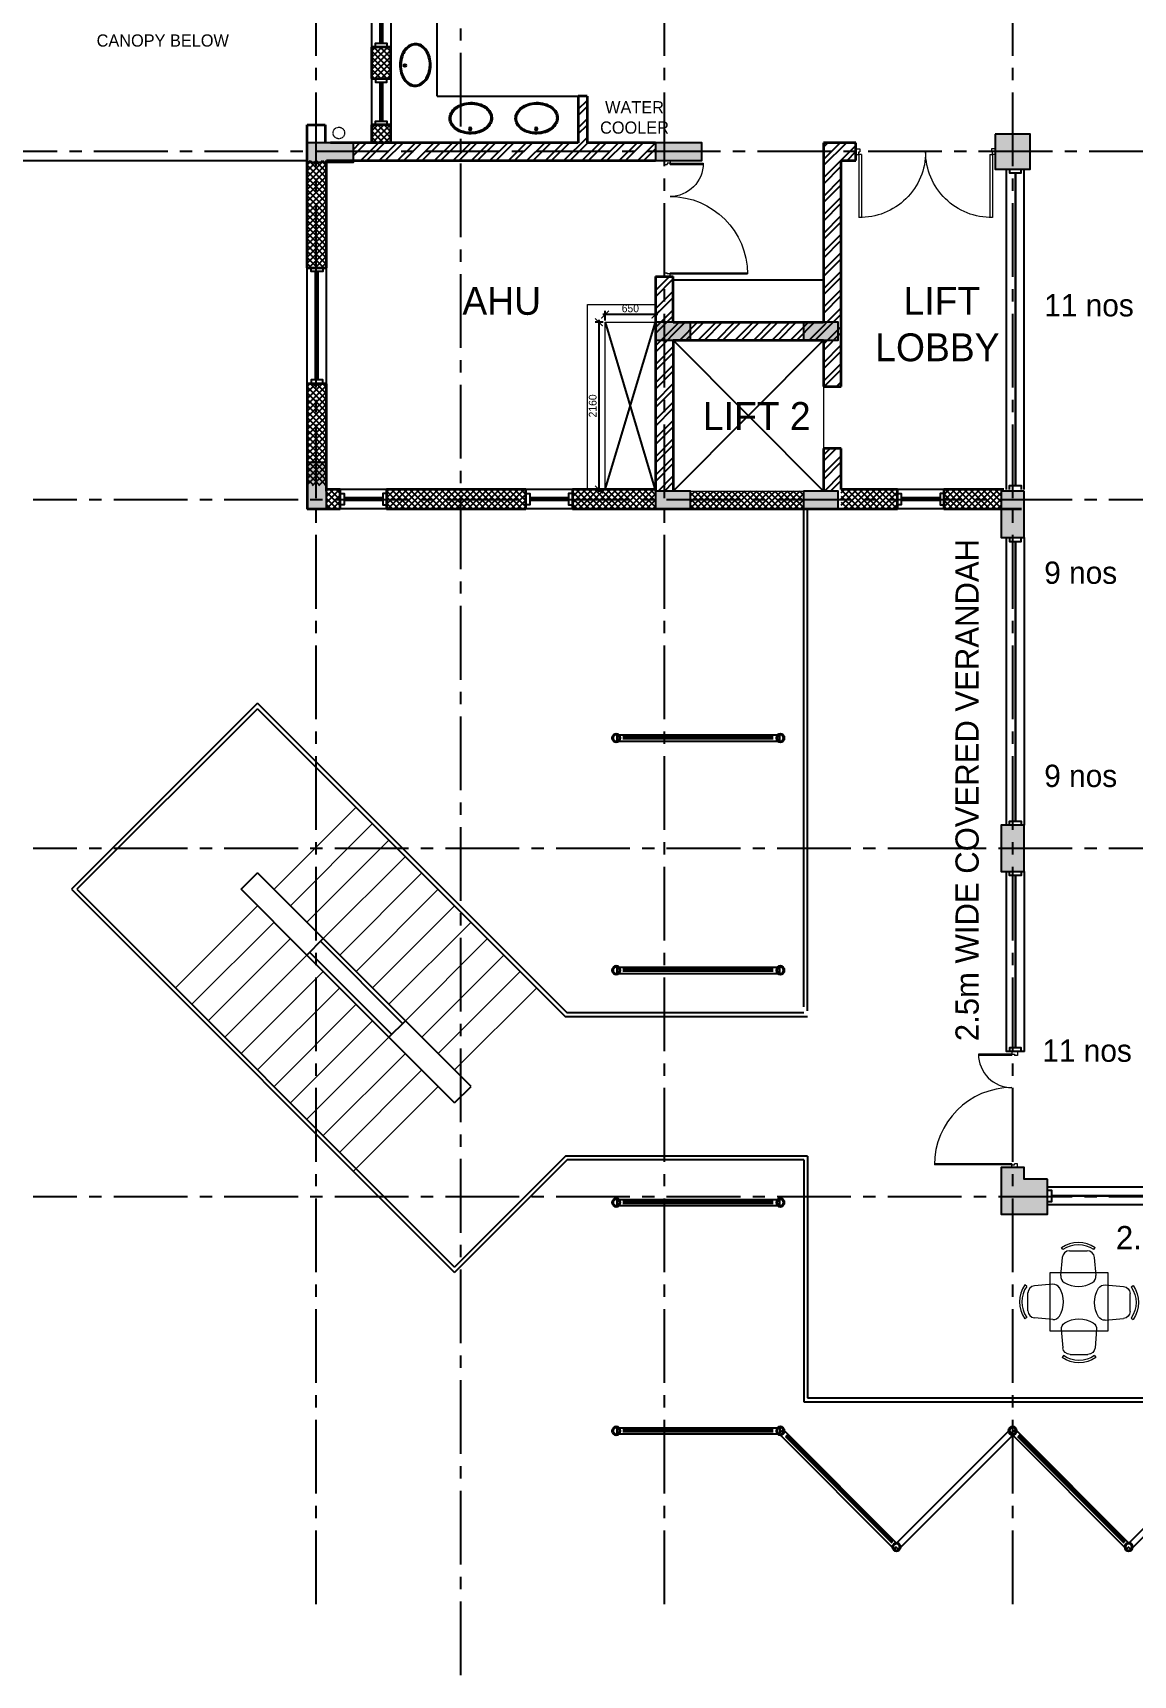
# Model space of a CAD drawing. Header units: millimetres. Extents: x -276609 to 1081398, y -453808 to 472098.
# Drawn here: x 1014191 to 1028407, y -86611 to -65396 of the extents above; entities that cross this region are included whole.
import ezdxf

# ---------------------------------------------------------------- set-up
doc = ezdxf.new("R2010")
doc.units = ezdxf.units.MM
doc.header["$MEASUREMENT"] = 0
doc.linetypes.add('ACAD_ISO10W100', pattern=[18, 12, -3, 0, -3])
doc.linetypes.add('CENTER2', pattern=[28.575, 19.05, -3.175, 3.175, -3.175])
for name, color, linetype in [('A-Anno Tags', 6, 'Continuous'), ('A-Elevation', 4, 'Continuous'), ('A-Railing', 4, 'Continuous'), ('A-Sanitory', 181, 'Continuous'), ('A-Wall Patt', 8, 'Continuous'), ('A-Window', 4, 'Continuous'), ('AREA', 7, 'Continuous'), ('S-Conc Patt', 9, 'Continuous'), ('SHADING COLUMNS', 210, 'Continuous'), ('text', 252, 'Continuous')]:
    doc.layers.add(name, color=color, linetype=linetype)
doc.layers.add('A-Anno-Grid Lines', color=7, linetype='Continuous', true_color=0xbbc3bd)
for name, color, linetype, lineweight in [('A-Detail Lines', 241, 'Continuous', 25), ('A-DETL-LLIN', 3, 'Continuous', 9), ('A-Door', 4, 'Continuous', 9), ('A-Wall Sec', 1, 'Continuous', 20), ('A-WIN', 5, 'Continuous', 25), ('PLUMBING', 3, 'ACAD_ISO10W100', 18), ('S-Concrete', 40, 'Continuous', 25), ('SHADE SCREEN', 171, 'Continuous', 15), ('STAIR', 3, 'Continuous', 9)]:
    doc.layers.add(name, color=color, linetype=linetype, lineweight=lineweight)
doc.layers.add('I-Furniture', color=7, linetype='Continuous', lineweight=20, true_color=0xb35900)
doc.styles.get("Standard").update_dxf_attribs({"font": ''})
doc.styles.get('Standard').set_extended_font_data('Gill Sans MT')
doc.dimstyles.new('IIITD_WD_M @ 100', dxfattribs={"dimscale": 100, "dimtxt": 1, "dimasz": 1, "dimexe": 0.5, "dimexo": 0.25, "dimgap": 0.3, "dimtad": 1, "dimdec": 0, "dimrnd": 1, "dimzin": 0, "dimdsep": 46, "dimtxsty": 'Standard', "dimblk": 'ARCHTICK', "dimcen": 0.2, "dimdle": 0.3, "dimclrd": 256, "dimclre": 256, "dimclrt": 256, "dimadec": 0, "dimazin": 0, "dimtfac": 1, "dimtdec": 0, "dimtofl": 0, "dimtmove": 0, "dimatfit": 0, "dimfxl": 0.5, "dimfxlon": 1, "dimtolj": 1, "dimtzin": 0, "dimlwd": -1, "dimlwe": -1, "dimarcsym": 0})
pattern_1 = [(45, (546045.06, -148998), (-119.32427, 119.32427), []), (45, (546124.6, -148998), (-119.32427, 119.32427), [])]
pattern_2 = [(45, (546045.055, -148998), (-39.7747564, 39.7747564), []), (135, (546045.055, -148998), (-39.7747564, -39.7747564), [])]

# ---------------------------------------------------------------- blocks, each defined once
blk = doc.blocks.new('Round Bar - 3_-44-4 First Floor Lvl')
at = {"layer": 'A-WIN'}
for p, q in [((-1035, -37), (-1035, 25)), ((1026, 38), (-1023, 38)), ((1026, 38), (-1023, 38)), ((1027, 38), (1026, 38)), ((1027, 38), (1026, 38)), ((1064, 38), (1038, 38)), ((1064, 38), (1038, 38)), ((1064, 38), (1064, -3)), ((-1027, -38), (-1026, -38)), ((-1027, -38), (-1026, -38)), ((-1026, -38), (1023, -38)), ((-1026, -38), (1023, -38))]:
    blk.add_line(p, q, dxfattribs=at)
blk = doc.blocks.new('Round Bar - 3_-159-4 First Floor Lvl')
at = {"layer": 'A-WIN'}
for p, q in [((-1051, -27), (-1051, 38)), ((-1038, 38), (-1051, 38)), ((-1038, 38), (-1051, 38)), ((-1026, 38), (-1027, 38)), ((-1026, 38), (-1027, 38)), ((1023, 38), (-1026, 38)), ((1023, 38), (-1026, 38)), ((1057, 1), (1057, -38)), ((-1023, -38), (1026, -38)), ((-1023, -38), (1026, -38)), ((1026, -38), (1027, -38)), ((1026, -38), (1027, -38)), ((1038, -38), (1057, -38)), ((1038, -38), (1057, -38))]:
    blk.add_line(p, q, dxfattribs=at)
blk = doc.blocks.new('Round Bar - 3_-172-4 First Floor Lvl')
at = {"layer": 'A-WIN'}
for p, q in [((-1051, -24), (-1051, 38)), ((-1038, 38), (-1051, 38)), ((-1038, 38), (-1051, 38)), ((-1025, 38), (-1026, 38)), ((-1025, 38), (-1026, 38)), ((1023, 38), (-1025, 38)), ((1023, 38), (-1025, 38)), ((1057, 1), (1057, -38)), ((-1045, -38), (-1038, -38)), ((-1045, -38), (-1038, -38)), ((-1027, -38), (-1026, -38)), ((-1027, -38), (-1026, -38)), ((-1026, -38), (1026, -38)), ((-1026, -38), (1026, -38)), ((1026, -38), (1027, -38)), ((1026, -38), (1027, -38)), ((1038, -38), (1057, -38)), ((1038, -38), (1057, -38))]:
    blk.add_line(p, q, dxfattribs=at)
blk = doc.blocks.new('Round Bar - 3_-170-4 First Floor Lvl')
at = {"layer": 'A-WIN'}
for p, q in [((-1051, 38), (-1051, -38)), ((-1038, 38), (-1051, 38)), ((-1038, 38), (-1051, 38)), ((-1026, 38), (-1028, 38)), ((-1026, 38), (-1028, 38)), ((1026, 38), (-1026, 38)), ((1026, 38), (-1026, 38)), ((1027, 38), (1026, 38)), ((1027, 38), (1026, 38)), ((1057, 38), (1038, 38)), ((1057, 38), (1038, 38)), ((1057, -38), (1057, 38)), ((-1051, -38), (-1038, -38)), ((-1051, -38), (-1038, -38)), ((-1027, -38), (-1026, -38)), ((-1027, -38), (-1026, -38)), ((-1026, -38), (1026, -38)), ((-1026, -38), (1026, -38)), ((1026, -38), (1028, -38)), ((1026, -38), (1028, -38)), ((1038, -38), (1057, -38)), ((1038, -38), (1057, -38))]:
    blk.add_line(p, q, dxfattribs=at)
blk = doc.blocks.new('Round Bar - 3_-167-4 First Floor Lvl')
at = {"layer": 'A-WIN'}
for p, q in [((-1051, -38), (-1051, 24)), ((-1038, 38), (-1044, 38)), ((-1038, 38), (-1044, 38)), ((1026, 38), (-1026, 38)), ((-1026, 38), (-1026, 38)), ((-1026, 38), (-1026, 38)), ((-1026, 38), (-1026, 38)), ((1026, 38), (-1026, 38)), ((-1026, 38), (-1026, 38)), ((1027, 38), (1026, 38)), ((1027, 38), (1026, 38)), ((1057, 38), (1038, 38)), ((1057, 38), (1038, 38)), ((1057, -38), (1057, 38)), ((-1051, -38), (-1038, -38)), ((-1051, -38), (-1038, -38)), ((-1026, -38), (-1026, -38)), ((-1026, -38), (-1026, -38)), ((-1026, -38), (1026, -38)), ((-1026, -38), (1026, -38)), ((-1026, -38), (-1026, -38)), ((-1026, -38), (-1026, -38)), ((1026, -38), (1028, -38)), ((1026, -38), (1028, -38)), ((1038, -38), (1057, -38)), ((1038, -38), (1057, -38))]:
    blk.add_line(p, q, dxfattribs=at)
blk = doc.blocks.new('basin2')
for points in [[(278, -206, 0.12976), (261, -133, 0.106426), (201, -63, 0.084431), (116, -18, 0.073534), (7, 0, 0.073534), (-102, -14, 0.084431), (-188, -55, 0.106426), (-251, -122, 0.12976), (-272, -195, 0.12976), (-254, -269, 0.106426), (-194, -339, 0.084431), (-109, -383, 0.073534), (-1, -402, 0.073534), (108, -388, 0.084431), (195, -347, 0.106426), (258, -279, 0.12976)], [(263, -201, 0.119977), (247, -140, 0.106426), (192, -75, 0.084431), (111, -33, 0.073534), (7, -15, 0.073534), (-97, -28, 0.084431), (-180, -67, 0.106426), (-238, -130, 0.12976), (-257, -196, 0.009633), (-257, -201, 0.119977), (-240, -262, 0.106426), (-185, -327, 0.084431), (-104, -369, 0.073534), (0, -387, 0.073534), (104, -373, 0.084431), (187, -334, 0.106426), (245, -272, 0.12976), (263, -206, 0.009633)]]:
    blk.add_lwpolyline(points, format="xyb", close=True)
for radius in [17.8, 12.2]:
    blk.add_circle((-4, -64), radius)
blk = doc.blocks.new('grd din')
at = {"layer": 'A-Anno-Grid Lines', "linetype": 'CENTER2', "ltscale": 50}
for p, q in [((484314, 133526), (484314, 180371)), ((475314, 133526), (475314, 179267)), ((477184, 132609), (477184, 179317)), ((479814, 133526), (479814, 179267)), ((520545, 152289), (470258, 152289)), ((516514, 147789), (471659, 147789)), ((516514, 143289), (471659, 143289)), ((516514, 138789), (471659, 138789))]:
    blk.add_line(p, q, dxfattribs=at)
blk = doc.blocks.new('Big Door Garbage')
at = {"layer": 'A-Door', "color": 5, "lineweight": 18}
for p, q in [((-12550, 128778), (-12500, 128778)), ((-12550, 128703), (-12550, 128778)), ((-12500, 128778), (-12500, 128738)), ((-11100, 128778), (-11100, 128738)), ((-11050, 128778), (-11100, 128778)), ((-11050, 128703), (-11050, 128778)), ((-12550, 128703), (-12515, 128703)), ((-12515, 128738), (-12500, 128738)), ((-12515, 128703), (-12515, 128738)), ((-12515, 128703), (-12515, 128273)), ((-12499, 128703), (-12515, 128703)), ((-12499, 128703), (-12499, 128273)), ((-11101, 128703), (-11101, 127703)), ((-11101, 128703), (-11085, 128703)), ((-11085, 128738), (-11100, 128738)), ((-11085, 128703), (-11085, 128738)), ((-11050, 128703), (-11085, 128703)), ((-11085, 128703), (-11085, 127703))]:
    blk.add_line(p, q, dxfattribs=at)
at = {"layer": 'A-Door', "lineweight": 18}
for centre, radius, start, end in [((-12515, 128703), 430, 270, 0), ((-11085, 128703), 1000, 180, 270)]:
    blk.add_arc(centre, radius, start, end, dxfattribs=at)
blk = doc.blocks.new('w8')
at = {"layer": 'A-Window', "color": 2, "lineweight": 30}
blk.add_line((484324, 139289), (484324, 142939), dxfattribs=at)
at = {"layer": 'A-Window'}
for points in [[(484209, 139239), (484209, 142989)], [(484399, 142989), (484399, 142939), (484249, 142939), (484249, 142989)], [(484439, 139239), (484439, 142989)], [(484399, 139239), (484399, 139289), (484249, 139289), (484249, 139239)]]:
    blk.add_lwpolyline(points, dxfattribs=at)
blk = doc.blocks.new('din d7')
at = {"layer": 'A-Door', "color": 5, "lineweight": 18}
for p, q in [((486934, 174520), (486934, 175332)), ((486969, 174518), (486969, 175332)), ((488629, 174518), (488629, 175332)), ((488664, 174518), (488664, 175332)), ((486899, 174518), (486934, 174518)), ((486899, 174518), (486899, 174443)), ((486899, 174443), (486949, 174443)), ((486934, 174518), (486934, 174483)), ((486969, 174518), (486934, 174518)), ((486934, 174483), (486949, 174483)), ((486949, 174443), (486949, 174483)), ((488629, 174518), (488664, 174518)), ((488664, 174483), (488649, 174483)), ((488649, 174443), (488649, 174483)), ((488699, 174443), (488649, 174443)), ((488664, 174518), (488664, 174483)), ((488699, 174518), (488664, 174518)), ((488699, 174518), (488699, 174443))]:
    blk.add_line(p, q, dxfattribs=at)
at = {"layer": 'A-Door', "lineweight": 18}
for centre, start, end in [((486950, 174483), 359.9841, 91.0727), ((488648, 174483), 88.9273, 180.0159)]:
    blk.add_arc(centre, 849, start, end, dxfattribs=at)
blk = doc.blocks.new('din v1')
at = {"layer": 'A-Window', "color": 2, "lineweight": 60}
blk.add_line((474051, 158052), (474051, 157552), dxfattribs=at)
at = {"layer": 'A-Window'}
for points in [[(473926, 158102), (473926, 157502)], [(473976, 158102), (473976, 158052), (474126, 158052), (474126, 158102)], [(474176, 158102), (474176, 157502)], [(473976, 157502), (473976, 157552), (474126, 157552), (474126, 157502)]]:
    blk.add_lwpolyline(points, dxfattribs=at)
blk = doc.blocks.new('din w3')
at = {"layer": 'A-Window', "color": 2, "lineweight": 60}
blk.add_line((477594, 164984), (477594, 166384), dxfattribs=at)
at = {"layer": 'A-Window'}
for points in [[(477469, 164934), (477469, 166434)], [(477669, 166434), (477669, 166384), (477519, 166384), (477519, 166434)], [(477719, 164934), (477719, 166434)], [(477669, 164934), (477669, 164984), (477519, 164984), (477519, 164934)]]:
    blk.add_lwpolyline(points, dxfattribs=at)
blk = doc.blocks.new('ergrthyjty')
at = {"layer": 'S-Conc Patt'}
for points in [[(471691, 82183), (471691, 81933), (472291, 81933), (472291, 82183)], [(476191, 82183), (476191, 81953), (476791, 81953), (476791, 82183)], [(480581, 82293), (480581, 81843), (481031, 81843), (481031, 82293)], [(476191, 79863), (476191, 79633), (476641, 79633), (476641, 79863)], [(478101, 79863), (478101, 79633), (478551, 79633), (478551, 79863)], [(471941, 78053), (471691, 78053), (471691, 77453), (471941, 77453)], [(476191, 77683), (476191, 77453), (476641, 77453), (476641, 77683)], [(478101, 77683), (478101, 77453), (478551, 77453), (478551, 77683)], [(480956, 77683), (480656, 77683), (480656, 77083), (480956, 77083)], [(480956, 73368), (480656, 73368), (480656, 72768), (480956, 72768)], [(480656, 68343), (481256, 68343), (481256, 68793), (480956, 68793), (480956, 68943), (480656, 68943)]]:
    blk.add_hatch(color=8, dxfattribs=at).paths.add_polyline_path(points)
at = {"layer": 'S-Concrete'}
for points in [[(471691, 82183), (471691, 81933), (472291, 81933), (472291, 82183)], [(476191, 82183), (476191, 81953), (476791, 81953), (476791, 82183)], [(480581, 82293), (480581, 81843), (481031, 81843), (481031, 82293)], [(476191, 79863), (476191, 79633), (476641, 79633), (476641, 79863)], [(478101, 79863), (478101, 79633), (478551, 79633), (478551, 79863)], [(471941, 78053), (471691, 78053), (471691, 77453), (471941, 77453)], [(476191, 77683), (476191, 77453), (476641, 77453), (476641, 77683)], [(478101, 77683), (478101, 77453), (478551, 77453), (478551, 77683)], [(480956, 77683), (480656, 77683), (480656, 77083), (480956, 77083)], [(480956, 73368), (480656, 73368), (480656, 72768), (480956, 72768)], [(481256, 68793), (480956, 68793), (480956, 68943), (480656, 68943), (480656, 68343), (481256, 68343)]]:
    blk.add_lwpolyline(points, close=True, dxfattribs=at)
blk = doc.blocks.new('din w1')
at = {"layer": 'A-Window', "color": 2, "lineweight": 60}
blk.add_line((476279, 163779), (476779, 163779), dxfattribs=at)
at = {"layer": 'A-Window'}
for points in [[(476229, 163904), (476829, 163904)], [(476229, 163704), (476279, 163704), (476279, 163854), (476229, 163854)], [(476829, 163704), (476779, 163704), (476779, 163854), (476829, 163854)], [(476229, 163654), (476829, 163654)]]:
    blk.add_lwpolyline(points, dxfattribs=at)
blk = doc.blocks.new('yhtyjuyk')
at = {"layer": 'A-Window', "color": 2, "lineweight": 30}
blk.add_line((480841, 77753), (480841, 81793), dxfattribs=at)
at = {"layer": 'A-Window'}
for points in [[(480726, 77703), (480726, 81843)], [(480766, 81843), (480766, 81793), (480916, 81793), (480916, 81843)], [(480956, 77703), (480956, 81843)], [(480766, 77703), (480766, 77753), (480916, 77753), (480916, 77703)]]:
    blk.add_lwpolyline(points, dxfattribs=at)
blk = doc.blocks.new('Pipe-Column - Pipe3-1_2STD-50-2 GL')
at = {"layer": 'S-Concrete', "lineweight": 35}
for radius, start, end in [(50.8, 0, 180), (45.1, 0, 180), (45.1, 180, 0), (50.8, 180, 360)]:
    blk.add_arc((0, 0), radius, start, end, dxfattribs=at)
blk = doc.blocks.new('Pipe-Column - Pipe3-1_2STD-48-2 GL')
at = {"layer": 'S-Concrete', "lineweight": 35}
for radius, start, end in [(50.8, 0, 180), (50.8, 180, 360), (45.1, 360, 180), (45.1, 180, 360)]:
    blk.add_arc((0, 0), radius, start, end, dxfattribs=at)
blk = doc.blocks.new('Pipe-Column - Pipe3-1_2STD-49-2 GL')
at = {"layer": 'S-Concrete', "lineweight": 35}
for radius, start, end in [(50.8, 0, 180), (50.8, 180, 360), (45.1, 360, 180), (45.1, 180, 360)]:
    blk.add_arc((0, 0), radius, start, end, dxfattribs=at)
blk = doc.blocks.new('TRGHT4')
at = {"layer": 'SHADING COLUMNS', "rotation": 135.0000000004137}
for name, p in [('Pipe-Column - Pipe3-1_2STD-48-2 GL', (397060, -137137)), ('Pipe-Column - Pipe3-1_2STD-48-2 GL', (399181, -137137)), ('Pipe-Column - Pipe3-1_2STD-48-2 GL', (397060, -140137)), ('Pipe-Column - Pipe3-1_2STD-48-2 GL', (399181, -140137)), ('Pipe-Column - Pipe3-1_2STD-48-2 GL', (397060, -143137)), ('Pipe-Column - Pipe3-1_2STD-48-2 GL', (399181, -143137)), ('Pipe-Column - Pipe3-1_2STD-48-2 GL', (397060, -146087)), ('Pipe-Column - Pipe3-1_2STD-49-2 GL', (399181, -146087))]:
    blk.add_blockref(name, p, dxfattribs=at)
at = {"layer": 'SHADING COLUMNS'}
for p in [(402181, -146087), (400681, -147587), (403681, -147587)]:
    blk.add_blockref('Pipe-Column - Pipe3-1_2STD-50-2 GL', p, dxfattribs=at)
blk = doc.blocks.new('A$C276F41A0')
at = {"layer": 'A-Window', "color": 2, "lineweight": 30}
blk.add_line((-115, -3665), (-115, -50), dxfattribs=at)
at = {"layer": 'A-Window'}
for points in [[(-230, -3715), (-230, 0)], [(-190, 0), (-190, -50), (-40, -50), (-40, 0)], [(0, -3715), (0, 0)], [(-190, -3715), (-190, -3665), (-40, -3665), (-40, -3715)]]:
    blk.add_lwpolyline(points, dxfattribs=at)
blk = doc.blocks.new('_ArchTick')
at = {"color": 0, "linetype": 'ByBlock', "const_width": 0.15}
blk.add_lwpolyline([(-0.5, -0.5), (0.5, 0.5)], dxfattribs=at)
blk = doc.blocks.new('*D544')
at = {"layer": 'text', "transparency": 16777216}
for p, q in [((1022266, -69036), (1021556, -69036)), ((1021586, -69110), (1021586, -68986)), ((1022236, -69110), (1022236, -68986))]:
    blk.add_line(p, q, dxfattribs=at)
at = {"layer": 'text', "transparency": 16777216, "xscale": 100, "yscale": 100, "zscale": 100, "rotation": 180}
blk.add_blockref('_ArchTick', (1021586, -69036), dxfattribs=at)
at = {"layer": 'text', "transparency": 16777216, "xscale": 100, "yscale": 100, "zscale": 100}
blk.add_blockref('_ArchTick', (1022236, -69036), dxfattribs=at)
at = {"layer": 'text', "transparency": 16777216, "insert": (1021911, -68956), "char_height": 100, "attachment_point": 5}
blk.add_mtext('\\A1;650', dxfattribs=at)
blk = doc.blocks.new('*D545')
at = {"layer": 'text', "transparency": 16777216}
for p, q in [((1021561, -69135), (1021455, -69135)), ((1021505, -69105), (1021505, -71325)), ((1021561, -71295), (1021455, -71295))]:
    blk.add_line(p, q, dxfattribs=at)
at = {"layer": 'text', "transparency": 16777216, "xscale": 100, "yscale": 100, "zscale": 100}
for p, rotation in [((1021505, -69135), 90), ((1021505, -71295), 270)]:
    blk.add_blockref('_ArchTick', p, dxfattribs=dict(at, rotation=rotation))
at = {"layer": 'text', "transparency": 16777216, "insert": (1021425, -70215), "char_height": 100, "attachment_point": 5, "rotation": 90}
blk.add_mtext('\\A1;2160', dxfattribs=at)
blk = doc.blocks.new('chair1')
at = {"layer": 'I-Furniture'}
for p, q in [((-320, 228), (-84, 207)), ((16, 201), (42, 219)), ((1, 115), (1, -115)), ((-320, -228), (-84, -207)), ((16, -201), (42, -219))]:
    blk.add_line(p, q, dxfattribs=at)
for centre, radius, start, end in [((-328, 135), 92.9, 85.0303, 148.407), ((-278, 0), 387, 325.6197, 34.3803), ((-108, 0), 351, 148.407, 211.593), ((-92, 115), 92.9, 0, 85.0303), ((-278, 0), 356, 325.6197, 34.3803), ((-328, -135), 92.9, 211.593, 274.9697), ((-92, -115), 92.9, 274.9697, 0)]:
    blk.add_arc(centre, radius, start, end, dxfattribs=at)
blk = doc.blocks.new('wegegt')
at = {"layer": 'I-Furniture'}
blk.add_lwpolyline([(489413, 140432), (490163, 140432), (490163, 141182), (489413, 141182)], close=True, dxfattribs=at)
for p, rotation in [((489780, 141466), 90), ((489129, 140807), 180)]:
    blk.add_blockref('chair1', p, dxfattribs=dict(at, rotation=rotation))
at = {"layer": 'I-Furniture', "xscale": -1}
for p, rotation in [((490447, 140799), 180), ((489788, 140129), 90)]:
    blk.add_blockref('chair1', p, dxfattribs=dict(at, rotation=rotation))

msp = doc.modelspace()

# ---------------------------------------------------------------- hatches: boundary and pattern name
at = {"layer": 'A-Wall Patt'}
h = msp.add_hatch(dxfattribs=at)
h.set_pattern_fill('ANSI37', color=256, scale=450, style=0)
h.set_pattern_definition(pattern_2)
h.paths.add_polyline_path([(1018816.3, -65580.3), (1018566.3, -65580.3), (1018566.3, -65985.3), (1018816.3, -65985.3)])
h = msp.add_hatch(dxfattribs=at)
h.set_pattern_fill('ANSI32', color=256, scale=450, angle=360, style=0)
h.set_pattern_definition(pattern_1)
h.paths.add_polyline_path([(1022236.3, -66815.3), (1021351.3, -66815.3), (1021351.3, -66215.3), (1021236.3, -66215.3), (1021236.3, -66815.3), (1018336.3, -66815.3), (1018336.3, -67045.3), (1022236.3, -67045.3)])
h = msp.add_hatch(dxfattribs=at)
h.set_pattern_fill('ANSI37', color=256, scale=450, style=0)
h.set_pattern_definition(pattern_2)
h.paths.add_polyline_path([(1018816.3, -66585.3), (1018566.3, -66585.3), (1018566.3, -66815.3), (1018816.3, -66815.3)])
h = msp.add_hatch(dxfattribs=at)
h.set_pattern_fill('ANSI32', color=256, scale=450, angle=360, style=0)
h.set_pattern_definition(pattern_1)
h.paths.add_polyline_path([(1022466.3, -69365.3), (1022236.3, -69365.3), (1022236.3, -71315.3), (1022466.3, -71315.3)])
h.paths.add_polyline_path([(1024636.3, -70765.3), (1024406.3, -70765.3), (1024406.3, -71315.3), (1024596.3, -71315.3), (1024636.3, -71295.3)])
h.paths.add_polyline_path([(1024636.3, -67045.3), (1024826.3, -67045.3), (1024826.3, -66815.3), (1024406.3, -66815.3), (1024406.3, -69135.3), (1022466.3, -69135.3), (1022466.3, -68545.3), (1022236.3, -68545.3), (1022236.3, -69365.3), (1022466.3, -69365.3), (1024406.3, -69365.3), (1024406.3, -69965.3), (1024636.3, -69965.3)])
h = msp.add_hatch(dxfattribs=at)
h.set_pattern_fill('ANSI37', color=256, scale=450, style=0)
h.set_pattern_definition(pattern_2)
h.paths.add_polyline_path([(1017986.3, -67045.3), (1017736.3, -67045.3), (1017736.3, -68430.3), (1017986.3, -68430.3)])
h = msp.add_hatch(dxfattribs=at)
h.set_pattern_fill('ANSI37', color=256, scale=450, style=0)
h.set_pattern_definition(pattern_2)
h.paths.add_polyline_path([(1017986.3, -69930.3), (1017736.3, -69930.3), (1017736.3, -71245.3), (1017986.3, -71245.3)])
h = msp.add_hatch(dxfattribs=at)
h.set_pattern_fill('ANSI37', color=256, scale=450, style=0)
h.set_pattern_definition(pattern_2)
h.paths.add_polyline_path([(1018162, -71545.3), (1018162, -71295.3), (1017986.3, -71295.3), (1017986.3, -71545.3)])
h = msp.add_hatch(dxfattribs=at)
h.set_pattern_fill('ANSI37', color=256, scale=450, style=0)
h.set_pattern_definition(pattern_2)
h.paths.add_polyline_path([(1018762, -71295.3), (1018762, -71545.3), (1020562, -71545.3), (1020562, -71295.3)])
h = msp.add_hatch(dxfattribs=at)
h.set_pattern_fill('ANSI37', color=256, scale=450, style=0)
h.set_pattern_definition(pattern_2)
h.paths.add_polyline_path([(1022236.3, -71295.3), (1021162, -71295.3), (1021162, -71545.3), (1022236.3, -71545.3)])
h = msp.add_hatch(dxfattribs=at)
h.set_pattern_fill('ANSI37', color=256, scale=450, style=0)
h.set_pattern_definition(pattern_2)
h.paths.add_polyline_path([(1024146.3, -71315.3), (1022686.3, -71315.3), (1022686.3, -71545.3), (1024146.3, -71545.3)])
h = msp.add_hatch(dxfattribs=at)
h.set_pattern_fill('ANSI37', color=256, scale=450, style=0)
h.set_pattern_definition(pattern_2)
h.paths.add_polyline_path([(1025362, -71295.3), (1024636.3, -71295.3), (1024636.3, -71315.3), (1024636.3, -71545.3), (1025362, -71545.3)])
h = msp.add_hatch(dxfattribs=at)
h.set_pattern_fill('ANSI37', color=256, scale=450, style=0)
h.set_pattern_definition(pattern_2)
h.paths.add_polyline_path([(1026701.3, -71295.3), (1025962, -71295.3), (1025962, -71545.3), (1026701.3, -71545.3)])

# ---------------------------------------------------------------- linework, layer by layer
at = {"layer": 'A-Anno Tags'}
msp.add_line((1022466.3, -68545.3), (1022466.3, -68585.3), dxfattribs=at)
at = {"layer": 'A-Detail Lines'}
for p, q in [((1022466.3, -68585.3), (1024406.3, -68585.3)), ((1024406.3, -71315.3), (1022466.3, -69365.3)), ((1022466.3, -71315.3), (1024406.3, -69365.3))]:
    msp.add_line(p, q, dxfattribs=at)
at = {"layer": 'A-DETL-LLIN'}
msp.add_line((1024406.3, -69965.3), (1024406.3, -70765.3), dxfattribs=at)
at = {"layer": 'A-Elevation'}
for q in [(1019416.3, -63745.3), (1021236.3, -66215.3)]:
    msp.add_line((1019416.3, -66215.3), q, dxfattribs=at)
at = {"layer": 'A-Railing'}
for p, q in [((1024151.3, -77977.9), (1024151.3, -71545.3)), ((1024201.3, -78027.9), (1024201.3, -71545.3)), ((1017095, -74055.6), (1014690.8, -76459.7)), ((1017095, -74126.3), (1014761.6, -76459.7)), ((1017095, -74055.6), (1021094.8, -78055.3)), ((1017095, -74126.3), (1021074, -78105.3)), ((1014690.8, -76459.7), (1019640.6, -81409.5)), ((1014761.6, -76459.7), (1019640.6, -81338.8)), ((1019004.2, -78156.8), (1017271.8, -76424.4)), ((1018968.8, -78192.1), (1017908.2, -77131.5)), ((1017943.5, -77096.1), (1018792.1, -77944.7)), ((1017731.4, -77308.3), (1018792.1, -78368.9)), ((1017766.8, -77272.9), (1018827.4, -78333.6)), ((1024151.3, -78055.3), (1021094.8, -78055.3)), ((1024201.3, -78105.3), (1021074, -78105.3)), ((1021074, -79905.3), (1019640.6, -81338.8)), ((1021094.8, -79955.3), (1019640.6, -81409.5)), ((1024201.3, -79905.3), (1021074, -79905.3)), ((1024151.3, -79955.3), (1021094.8, -79955.3)), ((1024151.3, -79955.3), (1024151.3, -83080.3)), ((1024201.3, -79905.3), (1024201.3, -83030.3)), ((1024151.3, -83080.3), (1052001.3, -83080.3)), ((1024201.3, -83030.3), (1051951.3, -83030.3))]:
    msp.add_line(p, q, dxfattribs=at)
at = {"layer": 'A-Wall Patt'}
msp.add_lwpolyline([(1017736.3, -63515.3), (1013736.3, -63515.3), (1013736.3, -67044.4), (1017736.3, -67044.4)], dxfattribs=at)
at = {"layer": 'A-Wall Sec', "lineweight": 35}
for p, q in [((1018566.3, -65580.3), (1018566.3, -65985.3)), ((1018816.3, -65580.3), (1018566.3, -65580.3)), ((1018816.3, -65985.3), (1018816.3, -65580.3)), ((1018566.3, -65985.3), (1018816.3, -65985.3)), ((1021351.3, -66215.3), (1021236.3, -66215.3)), ((1021236.3, -66215.3), (1021236.3, -66815.3)), ((1021351.3, -66215.3), (1021351.3, -66815.3)), ((1017736.3, -68430.3), (1017736.3, -66585.3)), ((1017736.3, -66585.3), (1017966.3, -66585.3)), ((1017966.3, -66585.3), (1017966.3, -66815.3)), ((1018566.3, -66585.3), (1018566.3, -66815.3)), ((1018816.3, -66585.3), (1018566.3, -66585.3)), ((1018816.3, -66815.3), (1018816.3, -66585.3)), ((1021236.3, -66815.3), (1018036.3, -66815.3)), ((1022236.3, -66815.3), (1021351.3, -66815.3)), ((1024406.3, -66815.3), (1024406.3, -69135.3)), ((1024826.3, -66815.3), (1024406.3, -66815.3)), ((1024826.3, -67045.3), (1024826.3, -66815.3)), ((1017986.3, -68430.3), (1017986.3, -67045.3)), ((1017986.3, -67045.3), (1022236.3, -67045.3)), ((1024636.3, -69965.3), (1024636.3, -67045.3)), ((1024636.3, -67045.3), (1024826.3, -67045.3)), ((1017736.3, -68430.3), (1017986.3, -68430.3)), ((1022236.3, -68545.3), (1022466.3, -68545.3)), ((1022236.3, -68545.3), (1022236.3, -71315.3)), ((1022466.3, -69135.3), (1022466.3, -68545.3)), ((1022466.3, -69135.3), (1024406.3, -69135.3)), ((1022466.3, -69365.3), (1022466.3, -71315.3)), ((1022466.3, -69365.3), (1024406.3, -69365.3)), ((1024406.3, -69365.3), (1024406.3, -69965.3)), ((1017736.3, -69930.3), (1017736.3, -71545.3)), ((1017986.3, -69930.3), (1017736.3, -69930.3)), ((1017986.3, -71315.3), (1017986.3, -69930.3)), ((1024406.3, -69965.3), (1024636.3, -69965.3)), ((1024406.3, -70765.3), (1024406.3, -71315.3)), ((1024636.3, -70765.3), (1024406.3, -70765.3)), ((1024636.3, -71295.3), (1024636.3, -70765.3)), ((1018162, -71295.3), (1017986.3, -71295.3)), ((1018162, -71545.3), (1018162, -71295.3)), ((1020562, -71295.3), (1018762, -71295.3)), ((1018762, -71295.3), (1018762, -71545.3)), ((1020562, -71545.3), (1020562, -71295.3)), ((1022236.3, -71295.3), (1021162, -71295.3)), ((1021162, -71295.3), (1021162, -71545.3)), ((1025362, -71295.3), (1024636.3, -71295.3)), ((1025362, -71545.3), (1025362, -71295.3)), ((1026736.3, -71295.3), (1025962, -71295.3)), ((1025962, -71295.3), (1025962, -71545.3)), ((1017736.3, -71545.3), (1018162, -71545.3)), ((1018762, -71545.3), (1020562, -71545.3)), ((1021162, -71545.3), (1025362, -71545.3)), ((1025962, -71545.3), (1026966.3, -71545.3))]:
    msp.add_line(p, q, dxfattribs=at)
at = {"layer": 'A-Wall Sec'}
for p, q in [((1021356.3, -71295.3), (1021356.3, -68905.3)), ((1021356.3, -68905.3), (1022236.3, -68905.3)), ((1021586.3, -71295.3), (1021586.3, -69135.3)), ((1021586.3, -69135.3), (1022236.3, -69135.3)), ((1022466.3, -71315.3), (1024406.3, -71315.3))]:
    msp.add_line(p, q, dxfattribs=at)
at = {"layer": 'A-Window', "color": 2, "lineweight": 30}
msp.add_line((1026886.3, -78505.3), (1026886.3, -76280.3), dxfattribs=at)
at = {"layer": 'A-Window'}
for points in [[(1027001.3, -78555.3), (1026771.3, -78555.3), (1026771.3, -76230.3)], [(1026961.3, -76230.3), (1026961.3, -76280.3), (1026811.3, -76280.3), (1026811.3, -76230.3)], [(1027001.3, -78555.3), (1027001.3, -76230.3)], [(1026961.3, -78555.3), (1026961.3, -78505.3), (1026811.3, -78505.3), (1026811.3, -78555.3)]]:
    msp.add_lwpolyline(points, dxfattribs=at)
at = {"layer": 'PLUMBING'}
msp.add_circle((1018144.8, -66689.4), 75, dxfattribs=at)
at = {"layer": 'S-Concrete'}
for p, q in [((1016882.9, -76459.7), (1017095, -76247.6)), ((1017943.5, -77096.1), (1017095, -76247.6)), ((1017731.4, -77308.3), (1016882.9, -76459.7)), ((1017731.4, -77308.3), (1017943.5, -77096.1)), ((1018792.1, -78368.9), (1019004.2, -78156.8)), ((1019852.7, -79005.3), (1019004.2, -78156.8)), ((1019640.6, -79217.4), (1018792.1, -78368.9)), ((1019640.6, -79217.4), (1019852.7, -79005.3))]:
    msp.add_line(p, q, dxfattribs=at)
at = {"layer": 'SHADE SCREEN', "lineweight": 35}
for p, q in [((1023758, -74497.7), (1021815.1, -74497.7)), ((1021815.1, -74507.7), (1023758, -74507.7)), ((1023758, -77497.7), (1021815.1, -77497.7)), ((1021815.1, -77507.7), (1023758, -77507.7)), ((1023758, -80497.7), (1021815.1, -80497.7)), ((1021815.1, -80507.7), (1023758, -80507.7)), ((1023758, -83447.7), (1021815.1, -83447.7)), ((1021815.1, -83457.7), (1023758, -83457.7)), ((1023917.8, -83524.2), (1025291.6, -84898)), ((1025298.6, -84890.9), (1023924.8, -83517.1)), ((1026917.8, -83524.2), (1028291.6, -84898)), ((1028298.6, -84890.9), (1026924.8, -83517.1))]:
    msp.add_line(p, q, dxfattribs=at)
at = {"layer": 'STAIR'}
for p, q in [((1018367.8, -75399.1), (1017307.1, -76459.7)), ((1018579.9, -75611.2), (1017519.3, -76671.9)), ((1018792.1, -75823.3), (1017731.4, -76884)), ((1019004.2, -76035.5), (1017943.5, -77096.1)), ((1019216.3, -76247.6), (1018155.7, -77308.3)), ((1019428.5, -76459.7), (1018367.8, -77520.4)), ((1017095, -76671.9), (1016034.3, -77732.5)), ((1019640.6, -76671.9), (1018579.9, -77732.5)), ((1017307.1, -76884), (1016246.5, -77944.7)), ((1019852.7, -76884), (1018792.1, -77944.7)), ((1017519.3, -77096.1), (1016458.6, -78156.8)), ((1020064.9, -77096.1), (1019004.2, -78156.8)), ((1017731.4, -77308.3), (1016670.7, -78368.9)), ((1020277, -77308.3), (1019216.3, -78368.9)), ((1017943.5, -77520.4), (1016882.9, -78581)), ((1020489.1, -77520.4), (1019428.5, -78581)), ((1018155.7, -77732.5), (1017095, -78793.2)), ((1020701.3, -77732.5), (1019640.6, -78793.2)), ((1018367.8, -77944.7), (1017307.1, -79005.3)), ((1018579.9, -78156.8), (1017519.3, -79217.4)), ((1018792.1, -78368.9), (1017731.4, -79429.6)), ((1019004.2, -78581), (1017943.5, -79641.7)), ((1019216.3, -78793.2), (1018155.7, -79853.8)), ((1019428.5, -79005.3), (1018332.4, -80101.3))]:
    msp.add_line(p, q, dxfattribs=at)
at = {"layer": 'text'}
for p, q in [((1021586.3, -69135.3), (1022236.3, -71315.3)), ((1021586.3, -71295.3), (1022236.3, -69135.3))]:
    msp.add_line(p, q, dxfattribs=at)

# ---------------------------------------------------------------- block references
at = {"layer": 'A-Anno-Grid Lines'}
msp.add_blockref('grd din', (542537.4, -219219.5), dxfattribs=at)
at = {"layer": 'A-Detail Lines', "rotation": 270}
msp.add_blockref('Big Door Garbage', (898135.9, -91105.3), dxfattribs=at)
at = {"layer": 'A-Door', "xscale": -1}
for name, p, rotation in [('din d7', (537927.4, 107550), 180), ('Big Door Garbage', (1151126.6, -79595.3), 90)]:
    msp.add_blockref(name, p, dxfattribs=dict(at, rotation=rotation))
at = {"layer": 'A-Elevation'}
msp.add_blockref('yhtyjuyk', (546045.1, -148998), dxfattribs=at)
at = {"layer": 'A-Sanitory', "rotation": 90}
msp.add_blockref('basin2', (1018932.1, -65814.7), dxfattribs=at)
at = {"layer": 'A-Sanitory', "xscale": -1, "rotation": 180}
for p in [(1019846.9, -66699.5), (1020696.9, -66699.5)]:
    msp.add_blockref('basin2', p, dxfattribs=at)
at = {"layer": 'A-Window'}
for name, p in [('din v1', (544640.3, -223082)), ('din v1', (544640.3, -224087)), ('din w3', (540267.4, -234864.5))]:
    msp.add_blockref(name, p, dxfattribs=at)
for name, p, rotation in [('din w1', (1494990.8, 92358.9), 180), ('din w1', (1497390.8, 92358.9), 180), ('din w1', (1502190.8, 92358.9), 180), ('w8', (1170290.5, -564744.1), 90)]:
    msp.add_blockref(name, p, dxfattribs=dict(at, rotation=rotation))
at = {"layer": 'I-Furniture'}
msp.add_blockref('wegegt', (537919.3, -222596.3), dxfattribs=at)
at = {"layer": 'S-Concrete'}
for name, p in [('ergrthyjty', (546045.1, -148998)), ('TRGHT4', (624668.2, 62631.8))]:
    msp.add_blockref(name, p, dxfattribs=at)
at = {"layer": 'SHADE SCREEN', "lineweight": 35}
for name, p, rotation in [('Round Bar - 3_-170-4 First Floor Lvl', (1022791.4, -74507.7), 180), ('Round Bar - 3_-170-4 First Floor Lvl', (1022791.4, -77507.7), 180), ('Round Bar - 3_-170-4 First Floor Lvl', (1022791.4, -80507.7), 180), ('Round Bar - 3_-167-4 First Floor Lvl', (1022791.4, -83457.7), 180), ('Round Bar - 3_-172-4 First Floor Lvl', (1024601.3, -84207.7), 315.0000000005251), ('Round Bar - 3_-159-4 First Floor Lvl', (1027601.3, -84207.7), 315.0000000005251)]:
    msp.add_blockref(name, p, dxfattribs=dict(at, rotation=rotation))
at = {"layer": 'SHADE SCREEN', "rotation": 224.9999999994749}
for p in [(1026101.3, -84207.7), (1029101.3, -84207.7)]:
    msp.add_blockref('Round Bar - 3_-44-4 First Floor Lvl', p, dxfattribs=at)
at = {"layer": 'text'}
msp.add_blockref('A$C276F41A0', (1027001.3, -71915.3), dxfattribs=at)

# ---------------------------------------------------------------- texts
at = {"layer": 'A-Anno Tags', "insert": (1015869.8, -65496.3), "char_height": 157.5, "attachment_point": 5, "rotation": 0}
msp.add_mtext('{\\fCentury Gothic|b0|i0|c0|p34;CANOPY BELOW}', dxfattribs=at)
at = {"layer": 'AREA', "char_height": 288, "width": 6203.897, "attachment_point": 1}
for s, insert in [('{\\fCentury Gothic|b0|i0|c0|p34;11 nos}', (1027258.6, -68770.7)), ('{\\fCentury Gothic|b0|i0|c0|p34;9 nos}', (1027258.6, -72225.3)), ('{\\fCentury Gothic|b0|i0|c0|p34;9 nos}', (1027258.6, -74850.1)), ('{\\fCentury Gothic|b0|i0|c0|p34;11 nos}', (1027233.7, -78399.5))]:
    msp.add_mtext(s, dxfattribs=dict(at, insert=insert))
at = {"layer": 'PLUMBING', "insert": (1021965, -66489.6), "char_height": 157.5, "attachment_point": 5, "rotation": 0}
msp.add_mtext('{\\fCentury Gothic|b0|i0|c0|p34;WATER\\PCOOLER}', dxfattribs=at)
at = {"layer": 'text', "char_height": 360, "width": 7754.871, "attachment_point": 1}
for s, insert in [('\\pi3385.2;{\\fCentury Gothic|b0|i0|c0|p34;AHU}', (1016355.6, -68678.2)), ('\\pi3502.8;{\\fCentury Gothic|b0|i0|c0|p34;LIFT \\P\\pi3137.4;LOBBY}', (1021938.1, -68678.2)), ('{\\fCentury Gothic|b0|i0|c0|p34;LIFT 2} ', (1022849, -70165.9))]:
    msp.add_mtext(s, dxfattribs=dict(at, insert=insert))
at = {"layer": 'text', "insert": (1026111.4, -78420.9), "char_height": 300, "attachment_point": 1, "rotation": 90}
msp.add_mtext('{\\fCentury Gothic|b0|i0|c0|p34;2.5m WIDE COVERED VERANDAH}', dxfattribs=at)
at = {"layer": 'text', "insert": (1028184.6, -80809.3), "char_height": 300, "attachment_point": 1}
msp.add_mtext('{\\fCentury Gothic|b0|i0|c0|p34;2.5m WIDE COVERED VERANDAH}', dxfattribs=at)

# ---------------------------------------------------------------- dimensions: what is measured, and where the dimension line sits
at = {"layer": 'text'}
dim = msp.add_linear_dim(base=(1021586.3, -69036.4), p1=(1022236.3, -69135.3), p2=(1021586.3, -69135.3), dimstyle='IIITD_WD_M @ 100', override={"dimfxl": 2}, dxfattribs=at)
dim.commit()
dim.dimension.update_dxf_attribs({"geometry": '*D544', "text_midpoint": (1021911.3, -68956.4)})
dim = msp.add_linear_dim(base=(1021504.9, -71295.3), p1=(1021586.3, -69135.3), p2=(1021586.3, -71295.3), angle=90, dimstyle='IIITD_WD_M @ 100', override={"dimfxl": 2}, dxfattribs=at)
dim.commit()
dim.dimension.update_dxf_attribs({"geometry": '*D545', "text_midpoint": (1021424.9, -70215.3)})

doc.saveas('drawing.dxf')
